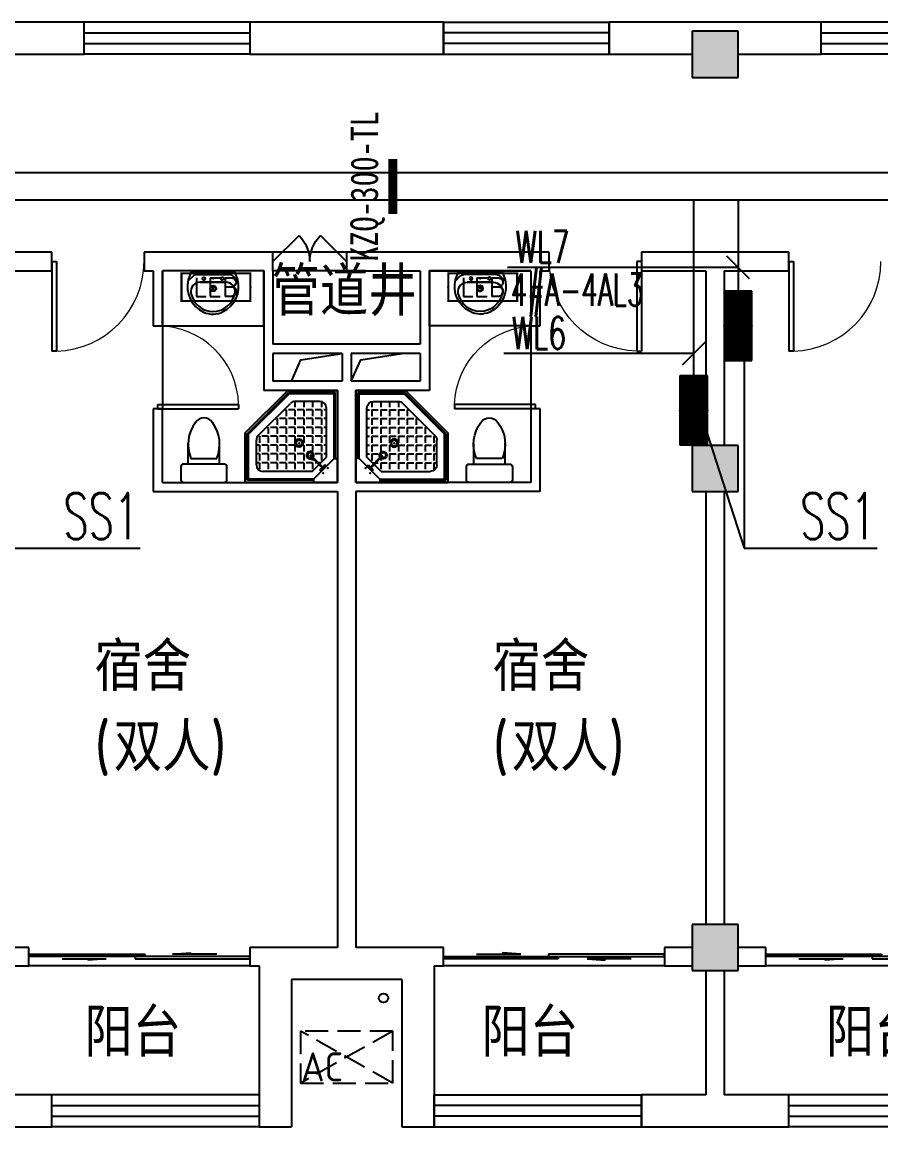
# Model space of a CAD drawing. Extents: x 1725663 to 4653551, y -550461 to 248782.
# Drawn here: x 2077027 to 2086350, y -526837 to -514837 of the extents above; entities that cross this region are included whole.
import ezdxf
from ezdxf.enums import TextEntityAlignment as Align

# ---------------------------------------------------------------- set-up
doc = ezdxf.new("R2010")
doc.units = 0
doc.header["$LTSCALE"] = 1000
doc.linetypes.add('DASH', pattern=[0.35, 0.25, -0.1])
for name, color, linetype in [('0-底图', 7, 'Continuous'), ('0000集水坑', 4, 'Continuous'), ('CABLETRAY', 4, 'Continuous'), ('CLAYER', 7, 'Continuous'), ('COLUMN', 255, 'Continuous'), ('DIM-照明', 3, 'Continuous'), ('DIM-箱柜', 7, 'Continuous'), ('DOOR_FIRE', 4, 'Continuous'), ('EQUIP-箱柜', 3, 'Continuous'), ('PUB_HATCH', 8, 'Continuous'), ('PUB_TEXT', 7, 'Continuous'), ('TEL_TEXT', 7, 'Continuous'), ('WALL', 2, 'Continuous'), ('WINDOW', 4, 'Continuous'), ('WIRE-照明', 6, 'Continuous'), ('抗震支吊架', 2, 'Continuous'), ('洁具', 213, 'Continuous'), ('空调外机', 211, 'Continuous')]:
    doc.layers.add(name, color=color, linetype=linetype)
doc.styles.add('_TEL_DIM', font='SIMPLEX', dxfattribs={"width": 0.8, "height": 3.5, "bigfont": 'HZTXT'})
doc.styles.add('kzcad', font='', dxfattribs={"width": 0.8})
doc.styles.get("Standard").update_dxf_attribs({"font": 'geniso.shx', "bigfont": 'hztxt.shx'})
doc.styles.get('kzcad').set_extended_font_data('SimSun')

# ---------------------------------------------------------------- blocks, each defined once
blk = doc.blocks.new('*X490')
at = {"color": 0}
for p, q in [((-250, 32.8), (-82.8, 200)), ((-250, 68.2), (-118.2, 200)), ((-250, 103.6), (-153.6, 200)), ((-250, 138.9), (-188.9, 200)), ((-250, 174.3), (-224.3, 200)), ((-247.5, 0), (-47.5, 200)), ((-212.1, 0), (-12.1, 200)), ((-176.8, 0), (23.2, 200)), ((-141.4, 0), (58.6, 200)), ((-106.1, 0), (93.9, 200)), ((-70.7, 0), (129.3, 200)), ((-35.4, 0), (164.6, 200)), ((0, 0), (200, 200)), ((35.4, 0), (235.4, 200)), ((70.7, 0), (250, 179.3)), ((106.1, 0), (250, 143.9)), ((141.4, 0), (250, 108.6)), ((176.8, 0), (250, 73.2)), ((212.1, 0), (250, 37.9)), ((247.5, 0), (250, 2.5))]:
    blk.add_line(p, q, dxfattribs=at)
blk = doc.blocks.new('$equip$00002943')
for p, q in [((-0.75, 0.6), (-0.75, 0)), ((0.75, 0.6), (-0.75, 0.6)), ((0.75, 0), (0.75, 0.6)), ((-0.75, 0), (0.75, 0))]:
    blk.add_line(p, q)
for points, const_width in [([(-0.75, 0.3), (0.75, 0.3)], 0.6), ([(-0.75, 0.6), (-0.75, 0), (0.75, 0), (0.75, 0.6), (-0.75, 0.6), (-0.75, 0)], 0.02)]:
    blk.add_lwpolyline(points, dxfattribs=dict(const_width=const_width))
for p in [(0, 0.6), (-0.75, 0.3), (0.75, 0.3), (0, 0)]:
    blk.add_point(p)
at = {"xscale": 0.00300000000061118, "yscale": 0.00300000000061118, "zscale": 0.00300000000061118}
blk.add_blockref('*X490', (0, 0), dxfattribs=at)
at = {"color": 7, "style": '_TEL_DIM', "flags": 1}
for tag in ['A', 'REMARK']:
    blk.add_attdef(tag, text='', height=0.00002, dxfattribs=at).set_placement((0, 0), align=Align.MIDDLE_CENTER)
blk = doc.blocks.new('$equip$00002908')
for p, q in [((0.75, 0.6), (-0.75, 0.6)), ((-0.75, 0.6), (-0.75, 0)), ((0.75, 0), (0.75, 0.6)), ((-0.75, 0), (0.75, 0))]:
    blk.add_line(p, q)
at = {"const_width": 0.04}
blk.add_lwpolyline([(-0.75, 0.6), (-0.75, 0), (0.75, 0), (0.75, 0.6), (-0.75, 0.6), (-0.75, 0)], dxfattribs=at)
for p in [(0, 0.6), (-0.75, 0.3), (0.75, 0.3), (0, 0)]:
    blk.add_point(p)
at = {"color": 7, "style": '_TEL_DIM'}
blk.add_attdef('$TEXT$', text='', height=0.4, dxfattribs=at).set_placement((0, 0.3), align=Align.MIDDLE_CENTER)
at = {"color": 7, "style": '_TEL_DIM', "flags": 1}
for tag in ['A', 'REMARK']:
    blk.add_attdef(tag, text='', height=0.00002, dxfattribs=at).set_placement((0, 0), align=Align.MIDDLE_CENTER)
blk = doc.blocks.new('2t21gqw')
at = {"layer": '0000集水坑'}
blk.add_circle((20400, -76400), 50, dxfattribs=at)
blk = doc.blocks.new('1F平面-CAD导入_dwg_Drawing4_t3_dwg_$plan$00001613-474159-1F-927810-1F')
at = {"layer": '洁具'}
for p, q in [((-30, 250), (-170, 250)), ((-200, 170), (-430, 170)), ((-260, -140), (-260, 140)), ((-200, -170), (-200, -220)), ((-170, -250), (-30, -250))]:
    blk.add_line(p, q, dxfattribs=at)
for points in [[(-200, 220), (-200, 170), (-200, -170), (-430, -170)], [(0, -220), (0, 220)]]:
    blk.add_lwpolyline(points, dxfattribs=at)
for centre, radius, start, end in [((-170, 220), 30, 90, 180), ((-30, 220), 30, 0, 90), ((-413, -227), 398, 67.4505, 126.6381), ((-590, 0), 110, 123.4509, 236.5491), ((-413, 227), 398, 233.3619, 292.5495), ((-170, -220), 30, 180, 270), ((-30, -220), 30, 270, 0)]:
    blk.add_arc(centre, radius, start, end, dxfattribs=at)
blk = doc.blocks.new('$lvtry$00000169')
at = {"color": 0}
for p, q in [((259, -36), (259, 0)), ((259, -36), (36, -259)), ((276, -120), (120, -276)), ((259, -24), (976, -24)), ((259, -36), (964, -36)), ((276, -120), (808, -120)), ((964, -36), (976, -24)), ((964, -36), (964, -525)), ((976, -24), (976, -530)), ((144, -151), (291, -298)), ((151, -144), (298, -291)), ((173, -309), (173, -239)), ((183, -213), (205, -213)), ((220, -213), (243, -213)), ((270, -213), (270, -143)), ((270, -213), (340, -213)), ((270, -263), (270, -239)), ((366, -213), (366, -143)), ((366, -213), (436, -213)), ((366, -309), (366, -239)), ((462, -213), (462, -143)), ((462, -213), (532, -213)), ((462, -309), (462, -239)), ((558, -213), (558, -143)), ((558, -213), (628, -213)), ((558, -309), (558, -239)), ((655, -213), (655, -143)), ((655, -213), (725, -213)), ((655, -309), (655, -239)), ((751, -213), (751, -143)), ((751, -213), (821, -213)), ((751, -309), (751, -239)), ((847, -213), (847, -143)), ((847, -213), (880, -213)), ((847, -309), (847, -239)), ((880, -192), (880, -460)), ((36, -259), (0, -259)), ((24, -259), (24, -976)), ((36, -259), (36, -964)), ((120, -276), (120, -808)), ((120, -309), (147, -309)), ((173, -309), (243, -309)), ((173, -405), (173, -335)), ((270, -405), (270, -335)), ((334, -309), (340, -309)), ((366, -309), (436, -309)), ((366, -405), (366, -335)), ((462, -309), (532, -309)), ((462, -405), (462, -335)), ((558, -309), (628, -309)), ((558, -405), (558, -335)), ((655, -309), (725, -309)), ((655, -405), (655, -335)), ((751, -309), (821, -309)), ((751, -405), (751, -335)), ((847, -309), (880, -309)), ((847, -405), (847, -335)), ((120, -405), (147, -405)), ((173, -405), (243, -405)), ((173, -501), (173, -431)), ((270, -405), (340, -405)), ((270, -501), (270, -431)), ((366, -405), (379, -405)), ((366, -501), (366, -431)), ((462, -405), (532, -405)), ((462, -501), (462, -431)), ((558, -405), (628, -405)), ((558, -501), (558, -431)), ((655, -405), (725, -405)), ((655, -501), (655, -431)), ((751, -405), (821, -405)), ((751, -501), (751, -431)), ((847, -405), (880, -405)), ((847, -501), (847, -431)), ((120, -501), (147, -501)), ((120, -598), (147, -598)), ((173, -501), (243, -501)), ((173, -598), (173, -528)), ((173, -598), (243, -598)), ((270, -501), (340, -501)), ((270, -598), (270, -528)), ((270, -598), (340, -598)), ((366, -501), (436, -501)), ((366, -598), (366, -528)), ((366, -598), (436, -598)), ((462, -501), (532, -501)), ((462, -598), (462, -528)), ((462, -598), (532, -598)), ((859, -511), (511, -859)), ((964, -525), (525, -964)), ((976, -530), (530, -976)), ((558, -501), (628, -501)), ((558, -598), (558, -528)), ((558, -598), (628, -598)), ((655, -501), (725, -501)), ((655, -598), (655, -528)), ((655, -598), (725, -598)), ((751, -501), (821, -501)), ((751, -598), (751, -528)), ((751, -598), (773, -598)), ((847, -501), (867, -501)), ((964, -525), (976, -530)), ((120, -694), (147, -694)), ((173, -694), (173, -624)), ((173, -694), (243, -694)), ((270, -694), (270, -624)), ((270, -694), (340, -694)), ((366, -694), (366, -624)), ((366, -694), (436, -694)), ((462, -694), (462, -624)), ((462, -694), (532, -694)), ((558, -694), (558, -624)), ((558, -694), (628, -694)), ((655, -694), (655, -624)), ((655, -694), (676, -694)), ((120, -790), (147, -790)), ((173, -790), (173, -720)), ((173, -790), (243, -790)), ((173, -878), (173, -816)), ((270, -790), (270, -720)), ((270, -790), (340, -790)), ((270, -880), (270, -816)), ((366, -790), (366, -720)), ((366, -790), (436, -790)), ((366, -880), (366, -816)), ((462, -790), (462, -720)), ((462, -790), (532, -790)), ((462, -880), (462, -816)), ((558, -790), (558, -720)), ((558, -790), (580, -790)), ((192, -880), (460, -880)), ((36, -964), (24, -976)), ((24, -976), (530, -976)), ((36, -964), (525, -964)), ((525, -964), (530, -976))]:
    blk.add_line(p, q, dxfattribs=at)
blk.add_lwpolyline([(0, 0), (0, -1000), (540, -1000), (1000, -540), (1000, 0)], close=True)
for points in [[(0, 0), (0, -1000)], [(0, 0), (1000, 0)], [(1000, 0), (1000, -540)], [(136, -190), (148, -178), (132, -162), (121, -174)], [(190, -136), (178, -148), (162, -132), (174, -121)], [(1000, -540), (540, -1000)], [(0, -1000), (540, -1000)]]:
    blk.add_lwpolyline(points, close=True, dxfattribs=at)
for radius in [43.8, 31.1]:
    blk.add_circle((416, -428), radius, dxfattribs=at)
for centre, radius, start, end in [((808, -192), 72, 0, 90), ((296, -296), 40.6, 142.583, 128.4197), ((296, -296), 28.6, 145.828, 125.6599), ((808, -460), 72, 315, 0), ((192, -808), 72, 180, 270), ((460, -808), 72, 270, 315)]:
    blk.add_arc(centre, radius, start, end, dxfattribs=at)
for p in [(156, -102, 0), (103, -156, 0), (416, -428, 0)]:
    blk.add_point(p, dxfattribs=at)
blk = doc.blocks.new('$lvtry$00000178')
at = {"color": 0}
for p, q in [((-238, 0), (238, 0)), ((-214, -36), (-272, -91)), ((-180, -23), (180, -23)), ((-142, -105), (140, -105)), ((140, -105), (-142, -105)), ((216, -37), (268, -91))]:
    blk.add_line(p, q, dxfattribs=at)
blk.add_lwpolyline([(-104, -430, 0.224698), (110, -425, 0.348046), (269, -79), (239, 0), (-241, 0), (-271, -79, 0.356844)], format="xyb", close=True, dxfattribs=at)
for centre, radius in [((-100, -65), 16.3), ((100, -65), 16.3), ((1, -172), 31.6)]:
    blk.add_circle(centre, radius, dxfattribs=at)
at = {"color": 0, "lineweight": 13}
blk.add_circle((1, -172), 23, dxfattribs=at)
at = {"color": 0}
for centre, radius, start, end in [((-142, -205), 100, 90, 190.5602), ((-180, -73), 50, 90, 133.181), ((140, -205), 100, 349.4398, 90), ((180, -73), 50, 44.5607, 90), ((-1, -179), 243, 190.5602, 349.4398)]:
    blk.add_arc(centre, radius, start, end, dxfattribs=at)
for p in [(0, -65), (1, -172)]:
    blk.add_point(p, dxfattribs=at)
blk = doc.blocks.new('A$C70365C93')
at = {"layer": '洁具'}
blk.add_lwpolyline([(-1900, 2300), (-1900, 1700), (-800, 1700), (-800, 2300)], close=True, dxfattribs=at)
blk.add_blockref('$lvtry$00000178', (-1350, 2280), dxfattribs=at)
at = {"layer": '洁具', "rotation": 180}
blk.add_blockref('$lvtry$00000169', (0, 0), dxfattribs=at)
at = {"layer": '洁具', "extrusion": (0, 0, -1), "xscale": -1, "zscale": -1, "rotation": 90}
blk.add_blockref('1F平面-CAD导入_dwg_Drawing4_t3_dwg_$plan$00001613-474159-1F-927810-1F', (1450, 0), dxfattribs=at)
blk = doc.blocks.new('A$Cf5a72a1b')
at = {"layer": '空调外机', "linetype": 'DASH'}
for p, q in [((1000, 563), (0, 0)), ((1000, 0), (0, 563))]:
    blk.add_line(p, q, dxfattribs=at)
blk.add_lwpolyline([(1000, 563), (0, 563), (0, 0), (1000, 0)], close=True, dxfattribs=at)
at = {"layer": 'PUB_TEXT'}
blk.add_text('AC', height=315, dxfattribs=at).set_placement((5, 18))
blk = doc.blocks.new('$WINLIB2D$00000001')
at = {"color": 0}
for points in [[(-0.5, 0.5), (-0.5, -0.5)], [(-0.5, 0.5), (0.5, 0.5)], [(0.5, -0.5), (0.5, 0.5)], [(0.5, 0.1667), (-0.5, 0.1667)], [(0.5, -0.1667), (-0.5, -0.1667)], [(-0.5, -0.5), (0.5, -0.5)]]:
    blk.add_lwpolyline(points, dxfattribs=at)
blk = doc.blocks.new('$DorLib2D$00000131')
at = {"color": 0, "linetype": 'Continuous'}
for p, q in [((0.15, 0.125), (0.2319, 0.1973)), ((0.2319, 0.1973), (0.2319, 0.125)), ((-0.5, 0.125), (-0.5, 0)), ((0.0192, 0.125), (-0.5, 0.125)), ((0.0192, 0), (0.0192, 0.125)), ((0.35, 0.125), (0.15, 0.125)), ((-0.5, 0), (0.0192, 0)), ((-0.024, 0), (0.5, 0)), ((-0.024, -0.125), (-0.024, 0)), ((0.5, 0), (0.5, -0.125)), ((-0.35, -0.125), (-0.15, -0.125)), ((-0.2319, -0.1973), (-0.2319, -0.125)), ((-0.15, -0.125), (-0.2319, -0.1973)), ((0.5, -0.125), (-0.024, -0.125))]:
    blk.add_line(p, q, dxfattribs=at)
blk = doc.blocks.new('$DorLib2D$00000116')
at = {"color": 0}
for p, q in [((-0.5, 0), (-0.146, 0.354)), ((0.5, 0), (0.146, 0.354))]:
    blk.add_line(p, q, dxfattribs=at)
for centre, start, end in [((-0.5, 0), 0, 45), ((0.5, 0), 135, 180)]:
    blk.add_arc(centre, 0.5, start, end, dxfattribs=at)
blk = doc.blocks.new('$DorLib2D$00000001')
for p, q in [((0.45, 0.975), (0.5, 0.975)), ((0.45, 0), (0.45, 0.975)), ((0.5, 0), (0.5, 0.975)), ((0.5, 0), (0.45, 0))]:
    blk.add_line(p, q)
at = {"lineweight": 13}
blk.add_arc((0.475, 0), 0.975, 91.4693, 180, dxfattribs=at)
blk = doc.blocks.new('gkhkjk')
at = {"layer": 'PUB_HATCH'}
for points in [[(1521557, -433803.8), (1521057, -433803.8), (1521057, -434303.8), (1521557, -434303.8)], [(1521557, -438303.8), (1521057, -438303.8), (1521057, -438803.8), (1521557, -438803.8)], [(1521557, -443503.8), (1521057, -443503.8), (1521057, -444003.8), (1521557, -444003.8)]]:
    blk.add_hatch(color=256, dxfattribs=at).paths.add_polyline_path(points)
for points in [[(1516707, -437603.8), (1516810.6, -437373.6), (1517257, -437303.8)], [(1517357, -437603.8), (1517460.6, -437373.6), (1517907, -437303.8)]]:
    blk.add_lwpolyline(points)
at = {"layer": 'COLUMN'}
for p, q in [((1521557, -433803.8), (1521057, -433803.8)), ((1521057, -433803.8), (1521057, -434303.8)), ((1521557, -434303.8), (1521557, -433803.8)), ((1521057, -434303.8), (1521557, -434303.8)), ((1521557, -438303.8), (1521057, -438303.8)), ((1521057, -438303.8), (1521057, -438803.8)), ((1521557, -438803.8), (1521557, -438303.8)), ((1521057, -438803.8), (1521557, -438803.8)), ((1521557, -443503.8), (1521057, -443503.8)), ((1521057, -443503.8), (1521057, -444003.8)), ((1521557, -444003.8), (1521557, -443503.8)), ((1521057, -444003.8), (1521557, -444003.8))]:
    blk.add_line(p, q, dxfattribs=at)
at = {"layer": 'DOOR_FIRE'}
for p, q in [((1517307, -436203.8), (1516507, -436203.8)), ((1517307, -436403.8), (1516507, -436403.8))]:
    blk.add_line(p, q, dxfattribs=at)
at = {"layer": 'WALL'}
for p, q in [((1514457, -433703.8), (1513507, -433703.8)), ((1514457, -434053.8), (1514457, -433703.8)), ((1518357, -433703.8), (1516257, -433703.8)), ((1516257, -433703.8), (1516257, -434053.8)), ((1518357, -434053.8), (1518357, -433703.8)), ((1521307, -433703.8), (1520157, -433703.8)), ((1520157, -433703.8), (1520157, -434053.8)), ((1522457, -433703.8), (1521307, -433703.8)), ((1522457, -434053.8), (1522457, -433703.8)), ((1513557, -434053.8), (1514457, -434053.8)), ((1516257, -434053.8), (1518357, -434053.8)), ((1520157, -434053.8), (1521057, -434053.8)), ((1521557, -434053.8), (1522457, -434053.8)), ((1514107, -436203.8), (1513307, -436203.8)), ((1514107, -436403.8), (1514107, -436203.8)), ((1515207, -436203.8), (1515107, -436203.8)), ((1515107, -436203.8), (1515107, -436403.8)), ((1516407, -436203.8), (1515207, -436203.8)), ((1516507, -436203.8), (1516407, -436203.8)), ((1516507, -436403.8), (1516507, -436203.8)), ((1518207, -436203.8), (1517307, -436203.8)), ((1517307, -436203.8), (1517307, -436403.8)), ((1519407, -436203.8), (1518207, -436203.8)), ((1519507, -436203.8), (1519407, -436203.8)), ((1519507, -436403.8), (1519507, -436203.8)), ((1521307, -436203.8), (1520507, -436203.8)), ((1520507, -436203.8), (1520507, -436403.8)), ((1522107, -436203.8), (1521307, -436203.8)), ((1522107, -436403.8), (1522107, -436203.8)), ((1513407, -436403.8), (1514107, -436403.8)), ((1515107, -436403.8), (1515207, -436403.8)), ((1515207, -436403.8), (1515207, -437003.8)), ((1516407, -436403.8), (1515307, -436403.8)), ((1515307, -437003.8), (1515307, -436403.8)), ((1516407, -436403.8), (1516407, -437203.8)), ((1516507, -436403.8), (1516507, -437203.8)), ((1517307, -436403.8), (1518107, -436403.8)), ((1518107, -436403.8), (1518107, -437203.8)), ((1519307, -436403.8), (1518207, -436403.8)), ((1518207, -436403.8), (1518207, -437203.8)), ((1519307, -436403.8), (1519307, -437003.8)), ((1519407, -437003.8), (1519407, -436403.8)), ((1519407, -436403.8), (1519507, -436403.8)), ((1520507, -436403.8), (1521207, -436403.8)), ((1521207, -436403.8), (1521207, -438303.8)), ((1521407, -436403.8), (1521407, -438303.8)), ((1521407, -436403.8), (1522107, -436403.8)), ((1515207, -437003.8), (1515307, -437003.8)), ((1519307, -437003.8), (1519407, -437003.8)), ((1516407, -437203.8), (1516407, -437703.8)), ((1517307, -437203.8), (1516507, -437203.8)), ((1518107, -437203.8), (1517307, -437203.8)), ((1518207, -437203.8), (1518207, -437703.8)), ((1517257, -437303.8), (1516507, -437303.8)), ((1516507, -437303.8), (1516507, -437603.8)), ((1517257, -437303.8), (1517257, -437603.8)), ((1518107, -437303.8), (1517357, -437303.8)), ((1517357, -437303.8), (1517357, -437603.8)), ((1518107, -437303.8), (1518107, -437603.8)), ((1517257, -437603.8), (1516507, -437603.8)), ((1518107, -437603.8), (1517357, -437603.8)), ((1517207, -437703.8), (1516407, -437703.8)), ((1517207, -437703.8), (1517207, -438703.8)), ((1517407, -437703.8), (1517407, -438703.8)), ((1518207, -437703.8), (1517407, -437703.8)), ((1515307, -437903.8), (1515207, -437903.8)), ((1515207, -437903.8), (1515207, -438803.8)), ((1515307, -438703.8), (1515307, -437903.8)), ((1519407, -437903.8), (1519307, -437903.8)), ((1519307, -437903.8), (1519307, -438703.8)), ((1519407, -438803.8), (1519407, -437903.8)), ((1515307, -438703.8), (1517207, -438703.8)), ((1519307, -438703.8), (1517407, -438703.8)), ((1515207, -438803.8), (1517207, -438803.8)), ((1517207, -438803.8), (1517207, -443753.8)), ((1519407, -438803.8), (1517407, -438803.8)), ((1517407, -438803.8), (1517407, -443753.8)), ((1521207, -438803.8), (1521207, -443503.8)), ((1521407, -438803.8), (1521407, -443503.8)), ((1513857, -443753.8), (1513557, -443753.8)), ((1513857, -443953.8), (1513857, -443753.8)), ((1516607, -443753.8), (1516257, -443753.8)), ((1516257, -443753.8), (1516257, -443953.8)), ((1517207, -443753.8), (1516607, -443753.8)), ((1518007, -443753.8), (1517407, -443753.8)), ((1518357, -443753.8), (1518007, -443753.8)), ((1518357, -443953.8), (1518357, -443753.8)), ((1521057, -443753.8), (1520757, -443753.8)), ((1520757, -443753.8), (1520757, -443953.8)), ((1521857, -443753.8), (1521557, -443753.8)), ((1521857, -443953.8), (1521857, -443753.8)), ((1513557, -443953.8), (1513857, -443953.8)), ((1516257, -443953.8), (1516357, -443953.8)), ((1516357, -443953.8), (1516357, -445353.8)), ((1518257, -443953.8), (1518257, -445353.8)), ((1518257, -443953.8), (1518357, -443953.8)), ((1520757, -443953.8), (1521057, -443953.8)), ((1521557, -443953.8), (1521857, -443953.8)), ((1516707, -444103.8), (1516707, -445703.8)), ((1517307, -444103.8), (1516707, -444103.8)), ((1517907, -444103.8), (1517307, -444103.8)), ((1517907, -444103.8), (1517907, -445703.8)), ((1521207, -444003.8), (1521207, -445353.8)), ((1521407, -444003.8), (1521407, -445353.8)), ((1514107, -445353.8), (1513407, -445353.8)), ((1514107, -445703.8), (1514107, -445353.8)), ((1516357, -445353.8), (1516357, -445703.8)), ((1518257, -445703.8), (1518257, -445353.8)), ((1521207, -445353.8), (1520507, -445353.8)), ((1520507, -445353.8), (1520507, -445703.8)), ((1522107, -445353.8), (1521407, -445353.8)), ((1522107, -445703.8), (1522107, -445353.8)), ((1513307, -445703.8), (1514107, -445703.8)), ((1516357, -445703.8), (1516707, -445703.8)), ((1517907, -445703.8), (1518257, -445703.8)), ((1520507, -445703.8), (1521307, -445703.8)), ((1521307, -445703.8), (1522107, -445703.8))]:
    blk.add_line(p, q, dxfattribs=at)
at = {"layer": 'WINDOW'}
for p, q in [((1515307, -437003.8), (1515307, -437903.8)), ((1519307, -437003.8), (1519307, -437903.8)), ((1516257, -443953.8), (1513857, -443953.8)), ((1520757, -443953.8), (1518357, -443953.8)), ((1524257, -443953.8), (1521857, -443953.8))]:
    blk.add_line(p, q, dxfattribs=at)
for name, p in [('2t21gqw', (1497307, -367903.8)), ('A$C70365C93', (1517207, -438703.8)), ('A$Cf5a72a1b', (1516807.5, -445227.3))]:
    blk.add_blockref(name, p)
at = {"xscale": -1, "rotation": 359.9999999999999}
blk.add_blockref('A$C70365C93', (1517407, -438703.8), dxfattribs=at)
at = {"layer": 'DOOR_FIRE', "xscale": 800, "yscale": -800, "zscale": 200, "rotation": 179.9999999994664}
blk.add_blockref('$DorLib2D$00000116', (1516907, -436303.8), dxfattribs=at)
at = {"layer": 'WINDOW'}
for name, p, xscale, yscale, zscale in [('$WINLIB2D$00000001', (1515357, -433878.8), -1800, 350, -1800), ('$WINLIB2D$00000001', (1519257, -433878.8), 1800, 350, 1800), ('$WINLIB2D$00000001', (1523357, -433878.8), -1800, 350, -1800), ('$DorLib2D$00000001', (1514607, -436303.8), -1000, -1000, -1000), ('$DorLib2D$00000001', (1520007, -436303.8), 1000, -1000, 1000), ('$DorLib2D$00000001', (1522607, -436303.8), -1000, -1000, -1000)]:
    blk.add_blockref(name, p, dxfattribs=dict(at, xscale=xscale, yscale=yscale, zscale=zscale))
for name, p, xscale, yscale, zscale, rotation in [('$DorLib2D$00000001', (1515257, -437453.8), 900, 900, 900, 269.9999999994664), ('$DorLib2D$00000001', (1519357, -437453.8), 900, -900, 900, 269.9999999994664), ('$DorLib2D$00000131', (1515057, -443853.8), 2400, 200, 2400, 180), ('$DorLib2D$00000131', (1519557, -443853.8), -2400, 200, -2400, 180), ('$DorLib2D$00000131', (1523057, -443853.8), 2400, 200, 2400, 180), ('$WINLIB2D$00000001', (1515232, -445528.8), 2249.999999993481, -350, 2249.999999993481, 180), ('$WINLIB2D$00000001', (1519382, -445528.8), -2249.999999993481, -350, -2249.999999993481, 180), ('$WINLIB2D$00000001', (1523232, -445528.8), 2249.999999993481, -350, 2249.999999993481, 179.999999999996)]:
    blk.add_blockref(name, p, dxfattribs=dict(at, xscale=xscale, yscale=yscale, zscale=zscale, rotation=rotation))
at = {"layer": 'CLAYER'}
blk.add_text('管道井', height=525, dxfattribs=at).set_placement((1516492.3, -436890.8))
at = {"layer": 'PUB_TEXT'}
for s, p in [('宿舍', (1514568.4, -440967.6)), ('宿舍', (1518890.6, -440967.6)), ('(', (1514568.4, -441839.7)), ('双人', (1514778.4, -441839.7)), (')', (1515828.4, -441839.7)), ('(', (1518890.6, -441839.7)), ('双人', (1519100.6, -441839.7)), (')', (1520150.6, -441839.7)), ('阳台', (1514460.7, -444941.9)), ('阳台', (1518771.3, -444941.9)), ('阳台', (1522510.3, -444941.9))]:
    blk.add_text(s, height=525, dxfattribs=at).set_placement(p)

msp = doc.modelspace()

# ---------------------------------------------------------------- linework, layer by layer
at = {"layer": 'CABLETRAY'}
for p, q in [((2069790, -516472), (2148616, -516472)), ((2070405, -516472), (2156280, -516472)), ((2148616, -516772), (2069790, -516772)), ((2156280, -516772), (2070405, -516772))]:
    msp.add_line(p, q, dxfattribs=at)
at = {"layer": 'DIM-照明'}
for p, q in [((2084924, -517627), (2084676, -517380)), ((2084924, -517627), (2084676, -517380)), ((2084441, -518315), (2084193, -518562)), ((2084441, -518315), (2084193, -518562))]:
    msp.add_line(p, q, dxfattribs=at)
for points in [[(2083059, -517503), (2082298, -517503)], [(2083059, -517503), (2082298, -517503)], [(2084800, -517503), (2083059, -517503)], [(2084800, -517503), (2083059, -517503)], [(2083009, -518438), (2082258, -518438)], [(2083009, -518438), (2082258, -518438)], [(2084317, -518438), (2083009, -518438)], [(2084317, -518438), (2083009, -518438)]]:
    msp.add_lwpolyline(points, dxfattribs=at)
at = {"layer": 'DIM-箱柜'}
for p, q in [((2084866, -518511), (2084866, -520552)), ((2084866, -518511), (2084866, -520552)), ((2084450, -519262), (2084866, -520552)), ((2084450, -519262), (2084866, -520552)), ((2076866, -520552), (2078309, -520552)), ((2076866, -520552), (2078309, -520552)), ((2084866, -520552), (2086309, -520552)), ((2084866, -520552), (2086309, -520552))]:
    msp.add_line(p, q, dxfattribs=at)
at = {"layer": 'WIRE-照明'}
for p, q in [((2084317, -516772), (2084317, -518679)), ((2084800, -516772), (2084800, -517761))]:
    msp.add_line(p, q, dxfattribs=at)
at = {"layer": '抗震支吊架', "color": 2, "const_width": 100}
msp.add_lwpolyline([(2081051, -516922), (2081051, -516322)], dxfattribs=at)

# ---------------------------------------------------------------- block references
at = {"layer": '0-底图'}
msp.add_blockref('gkhkjk', (563243, -81133), dxfattribs=at)
at = {"layer": 'EQUIP-箱柜', "xscale": 500, "yscale": 500, "zscale": 500}
for p in [(2079131, -517866), (2082028, -517866)]:
    msp.add_blockref('$equip$00002908', p, dxfattribs=at).add_auto_attribs({'$TEXT$': 'LEB'})
for p, rotation in [((2084650, -518136), 270), ((2084467, -519054), 90)]:
    msp.add_blockref('$equip$00002943', p, dxfattribs=dict(at, rotation=rotation))

# ---------------------------------------------------------------- texts
at = {"layer": 'DIM-照明', "color": 7, "style": '_TEL_DIM', "width": 0.64}
for s, p in [('WL7', (2082385, -517453)), ('WL7', (2082385, -517453)), ('WL6', (2082346, -518388)), ('WL6', (2082346, -518388))]:
    msp.add_text(s, height=350, dxfattribs=at).set_placement(p)
at = {"layer": 'DIM-箱柜', "color": 7, "style": '_TEL_DIM', "width": 0.64}
for p in [(2077474, -520452), (2077474, -520452), (2085474, -520452), (2085474, -520452)]:
    msp.add_text('SS1', height=500, dxfattribs=at).set_placement(p)
at = {"layer": 'TEL_TEXT', "style": '_TEL_DIM', "width": 0.6}
msp.add_text('4#A-4AL3', height=350, dxfattribs=at).set_placement((2082333, -517917))
at = {"layer": '抗震支吊架', "color": 2, "style": 'kzcad', "width": 0.8}
msp.add_text('KZQ-300-TL', height=300, rotation=89.8854, dxfattribs=at).set_placement((2080891, -516622), align=Align.CENTER)

doc.saveas('drawing.dxf')
